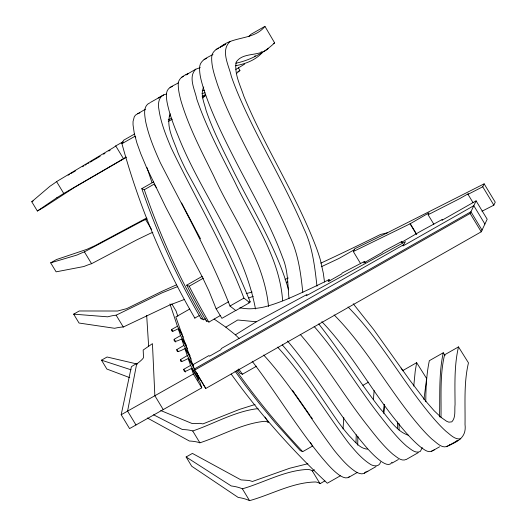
<?xml version="1.0" encoding="UTF-8"?>
<svg xmlns="http://www.w3.org/2000/svg" width="527" height="527" viewBox="0 0 527 527"><rect width="100%" height="100%" fill="white"/><g stroke="black" fill="none" stroke-linecap="round" stroke-linejoin="round"><path stroke-width="0.79" d="M397.542 428.168L397.582 421.936M425.796 401.732C425.849 387.997 426.481 374.163 429.34 360.692L443.266 352.767L445.005 355.534M357.714 445.131L357.873 436.264M169.964 303.967L177.415 326.239L171.71 329.467L171.585 330.6A33.544 4.479 -31.2 0 0 171.756 330.89L172.303 331.088A17.707 2.365 -31.2 0 0 173.126 331.015L173.515 330.923A7.299 0.975 -31.2 0 0 174.536 330.554L178.264 328.762L180.544 335.587L174.141 339.296L174.187 340.725A44.018 5.876 -31.2 0 0 174.391 341.041L174.839 341.252A21.442 2.859 -31.2 0 0 175.801 341.219L176.591 341.048A15.217 2.029 -31.2 0 0 178.89 340.244L181.683 338.986L187.546 348.69M383.9 413.049L384.288 404.387M440.994 417.312C441.382 396.488 439.729 375.283 444.571 354.823L458.497 346.904L468.463 362.853C463.694 383.024 465.328 403.926 465.025 424.452C466.553 436.679 459.063 441 448.991 445.407L457.871 440.348L456.586 441.086M355.988 442.673L356.245 434.762M439.511 416.949C440.15 395.553 438.655 373.854 443.266 352.767M343.064 428.925L343.769 417.45M413.748 386.107L415.243 371.001L416.659 362.681L402.727 370.606M373.379 399.4L374.15 390.573M383.551 413.089L384.367 404.552M423.925 399.506L426.639 378.544L416.659 362.681M163.238 409.591L154.859 395.731L152.441 343.644L143.179 350.047L143.515 357.49A22.694 3.03 -31.2 0 1 136.645 364.025L127.593 411.119L135.973 424.973M181.683 338.986L183.837 345.429L176.776 349.618L177.151 351.16L178.712 351.357A10.171 1.357 -31.2 0 0 179.687 351.054A11.489 1.535 -31.2 0 0 181.723 350.198L184.905 348.617L187.243 355.606L180.609 359.546L180.471 361.114L181.887 361.377A8.162 1.087 -31.2 0 0 182.849 361.074L183.132 360.962A11.429 1.528 -31.2 0 0 184.47 360.382L188.211 358.512L190.53 365.428L183.739 369.295L184.213 371.12L185.972 371.067A7.279 0.975 -31.2 0 0 186.907 370.718A6.535 0.87 -31.2 0 0 187.764 370.336L191.512 368.366L199.891 382.227L201.775 387.846L129.57 428.589L121.184 414.729L131.394 366.752A4.427 0.593 -31.2 0 1 134.339 364.862L134.958 364.513A2.635 0.349 -31.2 0 1 136.645 364.025M458.497 346.904C454.103 365.758 454.966 385.309 455.058 404.519C454.36 410.138 456.066 417.285 451.843 421.837L448.859 422.167L446.718 421.323L441.139 417.43L434.057 410.658L425.895 401.317L409.802 380.211L373.544 329.388L353.215 303.743M422.239 447.68L420.329 451.415C415.454 454.043 410.533 448.905 406.804 446.316C396.923 437.713 388.919 427.252 380.869 416.995C357.635 387.549 338.841 354.711 314.132 326.437M380.593 461.935C379.407 467.377 372.813 466.375 369.447 463.681C361.153 458.161 354.717 450.374 348.419 442.772C324.566 411.067 304.501 376.548 277.624 347.122M194.924 318.242C162.962 263.652 138.614 204.693 121.941 143.693L123.555 140.281L134.497 134.056M149.866 102.864C142.6 105.927 144.734 115.472 145.656 121.572C148.68 135.946 154.418 149.563 160.425 162.896C184.602 210.121 210.662 256.458 229.976 306.029L235.786 310.548L249.719 302.623L250.141 301.727C231.847 257.018 210.293 213.797 186.802 171.618A76.751 15.019 60.4 0 1 177.882 152.507C173.903 140.373 165.557 126.704 170.149 113.746M329.922 280.977L329.098 279.613L328.156 281.609L341.74 273.882L342.135 273.058A363.116 48.464 -31.2 0 0 364.506 261.412L365.33 262.769M364.506 261.412L363.762 262.993L382.569 252.295L382.865 251.669L401.673 241.557L402.496 242.914M401.673 241.557L401.212 242.532L420.164 231.537L442.436 219.37L442.015 220.266L476.085 200.859L487.192 219.225L481.243 231.814L205.761 388.478L194.654 370.112L175.814 316.944L189.74 309.026M360.718 263.79L353.314 251.544L410.059 223.823L428.991 212.862L428.102 214.739L433.859 224.265M472.95 202.52L468.016 194.358L468.305 193.732L459.755 198.6L428.102 214.739M194.654 370.112L470.137 213.455L476.085 200.859M468.016 194.358L482.739 186.789L484.135 183.837L495.242 202.197L493.845 205.155L482.007 211.235M353.314 251.544L354.79 248.711A425.888 56.844 -31.2 0 0 387.345 232.802L484.135 183.837M203.751 86.955C199.911 94.333 204.384 102.989 206.083 110.4C212.453 129.201 221.505 146.941 230.286 164.701C250.312 206.017 275.799 245.325 288.572 289.797M392.009 462.232C389.572 466.863 383.847 463.325 380.902 461.178A99.287 19.427 60.4 0 1 366.779 447.759C337.662 414.215 316.266 374.763 287.485 340.976M248.994 36.409L251.01 34.275L264.943 26.35L274.626 42.885C264.047 52.911 250.173 60.21 235.872 63.22M264.943 26.35C253.79 40.427 233.303 35.816 220.306 47.166L225.464 44.235C219.871 47.502 211.413 50.019 211.663 57.95C211.558 66.982 214.66 75.657 217.361 84.149A111.283 21.772 60.4 0 0 224.904 103.621C244.35 148.924 270.555 190.965 289.843 236.34C298.289 253.942 300.792 273.342 302.814 292.511M166.572 94.096C159.022 94.755 157.606 103.2 158.89 109.267C160.827 122.765 165.998 135.525 171.242 148.021C195.352 198.099 224.074 245.957 243.909 298.104L249.719 302.623M263.698 355.04C290.568 384.466 310.634 418.991 334.487 450.697C340.785 458.299 347.221 466.079 355.514 471.606C358.432 473.463 363.261 475.433 365.745 471.882M261.142 51.58L261.945 52.963C255.015 60.388 245.095 64.024 235.299 65.776M202.79 97.943L205.431 95.558L203.343 96.744M236.3 73.615L239.937 70.486L238.329 67.719M126.164 157.402L74.538 187.375L43.636 207.44L37.358 211.011L31.758 201.749L49.973 186.242A229.956 5.949 -29.3 0 0 56.587 181.617L113.417 147.606A57.496 1.489 -29.3 0 0 115.742 145.907L122.719 141.941M200.24 67.64L195.794 69.189L185.985 74.9L188.396 73.516C183.37 75.552 177.48 78.938 178.251 85.262C178.37 90.677 179.681 95.973 181.077 101.184C188.844 127.238 201.571 151.433 213.573 175.708C232.98 218.362 263.856 258.54 268.533 306.523M195.794 69.189C187.764 77.021 195.01 89.893 196.762 99.036C206.584 127.89 221.07 154.859 234.805 181.973C252.993 220.174 279.666 257.288 282.637 300.818M178.6 82.66C174.345 85.611 167.54 86.883 166.604 92.824C165.84 99.03 167.665 105.169 169.18 111.118A99.287 19.427 60.4 0 0 178.034 135.683C201.123 194.47 243.784 246.017 255.476 308.941M212.961 54.518C207.434 57.515 199.371 60.453 199.608 68.088C199.423 75.005 201.531 81.718 203.448 88.286C211.63 113.536 223.54 137.369 235.576 160.952C251.919 192.783 270.206 223.85 282.604 257.538C288.183 270.562 287.65 284.791 288.994 298.585M230.009 41.547C220.227 50.559 228.975 65.658 231.294 76.231A111.283 21.772 60.4 0 0 238.83 95.697C258.283 140.999 284.488 183.047 303.776 228.422C312.511 246.504 314.751 266.51 316.977 286.194M252.176 361.252C276.425 392.938 296.899 427.404 322.366 458.18C327.583 464.247 332.807 470.479 339.368 475.163C342.142 476.909 346.371 479.418 349.329 476.764M254.251 56.541L255.378 55.684M321.845 321.661C350.402 351.489 370.066 388.353 395.863 420.414C403.353 429.755 411.04 439.077 420.263 446.771C423.636 449.129 428.767 453.971 432.845 450.374M334.111 314.922C367.688 348.709 389.71 391.93 420.928 427.74A111.283 21.772 60.4 0 0 432.186 439.353C436.461 442.423 442.568 449.735 448.187 445.671M244.633 64.096L235.865 69.426M37.358 211.011L56.903 197.704M121.737 143.054L123.193 142.073M145.406 109.234L135.65 114.985L134.326 116.638L133.048 121.46L133.035 124.833L134.24 133.147L136.915 143.015L140.781 153.765L146.506 167.402L165.814 207.309L201.979 276.326L208.969 291.036L216.149 308.815L221.913 318.348L235.846 310.423M206.235 320.851L209.377 321.813L214.146 319.059L225.793 327.162L235.404 334.836L256.32 321.78L307.083 294.435L306.246 295.772L405.447 241.623L402.944 245.99L473.799 205.695L484.906 224.054M172.217 119.365L168.238 121.394M108.885 151.025L110.143 150.261M121.019 160.162L63.747 193.449A229.179 2.523 -29.5 0 1 56.844 197.737M103.588 154.207L104.952 153.39M225.793 327.162L237.736 319.994L256.32 321.78M94.076 159.872L100.183 156.242M87.713 163.633L88.977 162.889M90.236 162.138L93.398 160.274M68.108 175.201L69.478 174.391M70.855 173.581L75.664 170.748M82.449 166.743L83.767 165.965M85.078 165.188L86.395 164.411M364.427 473.226L367.886 471.204M446.791 446.718L450.269 444.669M202.124 96.441L205.418 94.557M150.439 102.429L161.703 96.085M273.236 43.675L274.626 42.885M260.555 53.754L261.945 52.963M237.848 71.672L239.937 70.486M121.941 143.693L134.932 136.302L135.775 137.699M31.758 201.749L33.155 200.958M120.999 160.168A57.285 0.632 -29.5 0 0 123.423 158.627L126.223 157.039M201.162 318.815A704.237 684.204 25.3 0 1 174.845 269.369C162.257 243.138 151.256 216.162 141.796 188.646L153.66 181.901M141.796 188.646L144.293 189.72L154.141 184.121L156.203 187.526M152.843 232.407A56.659 2.675 -30.2 0 0 150.557 233.224L136.618 239.956L91.566 263.704A226.9 10.724 -30.2 0 0 83.852 266.524L56.119 271.833L50.678 262.841L56.475 259.547L86.876 249.337L95.084 245.608L146.453 218.092M50.678 262.841L76.916 255.061A227.374 7.325 -30 0 1 84.406 251.873L142.955 220.668A56.791 1.831 -30 0 1 145.636 219.607L147.033 218.81M184.134 299.567L169.47 305.126L123.298 327.023A225.74 24.927 -30.9 0 0 114.649 328.295L79.03 323.031L73.661 314.151L79.248 310.976L117.62 311.016L126.651 308.651L161.756 291.444L176.637 284.745M206.525 321.358A703.716 683.697 25.3 0 1 186.736 285.147L202.19 276.352M186.736 285.147L189.2 286.24L203.389 278.17M129.754 377.648L106.869 369.052L101.5 360.178L107.086 357.003L137.395 364.091M194.819 318.064L199.753 315.337M216.149 308.815L228.685 301.681M205.517 318.756L203.547 319.691L201.05 318.618M229.976 306.029L243.909 298.104M214.146 319.059L220.497 315.449M248.751 302.524L250.141 301.727M354.243 249.765L339.157 258.342A527.593 70.414 -31.2 0 1 321.358 266.708M192.77 364.783L208.975 355.554L209.515 356.206L220.721 349.796L221.465 348.439L403.689 244.699M194.279 369.038L470.934 211.762L482.04 230.128M197.553 380.059L198.91 379.288L196.597 372.372M237.637 369.849A703.716 683.697 25.3 0 0 239.963 373.149L242.42 374.242L256.616 366.173M324.909 480.907L320.027 483.681A57.496 16.633 -33.1 0 0 315.647 481.981C292.498 482.304 271.484 494.589 249.541 500.65A229.956 66.514 -33.1 0 0 238.171 497.429L191.723 466.243L186.123 456.981L192.401 453.411L240.984 479.886L249.205 480.479L252.413 481.48L289.824 468.213L307.893 463.72M362.905 385.329L368.478 382.161M235.029 371.133L245.141 385.151L259.804 404.13L275.193 422.74L300.212 450.572L302.709 451.652L312.557 446.046L310.495 442.64M186.123 456.981L231.241 485.966A229.179 63.036 -32.9 0 1 242.387 488.819C264.198 482.521 285.021 470.275 308.058 469.425A57.285 15.757 -32.9 0 1 312.333 470.967L314.428 469.774M340.29 475.841L327.293 483.233C291.892 449.972 259.482 413.478 231.155 374.005M357.365 472.429L348.393 477.521M366.766 471.856L376.054 466.573M392.068 463.095L398.399 459.498M406.811 459.162L418.214 452.68M433.28 450.387L439.61 446.791M431.448 451.422L434.544 449.669M121.184 414.729L193.389 373.992L191.512 368.366M268.184 48.622C259.251 56.876 242.868 51.751 236.168 62.16C234.14 73.866 240.279 85.209 243.79 96.066C265.219 148.028 296.536 195.379 316.457 248.026A88.628 17.338 60.4 0 1 320.469 260.312L323.315 273.21L324.527 282.024M158.179 98.029L163.798 94.939M406.396 459.333C401.521 461.962 396.6 456.83 392.872 454.241C382.997 445.638 374.987 435.177 366.937 424.914C343.703 395.467 324.909 362.635 300.206 334.355M204.054 59.558L206.749 58.247M73.661 314.151L107.712 316.826A225.899 21.535 -30.7 0 1 116.144 315.186L162.046 292.854L176.538 287.011A56.389 5.375 -30.7 0 1 177.77 286.714M216.077 49.466L218.745 48.207M171.802 118.213L168.251 119.721M170.063 87.475L172.481 86.402M285.061 279.422L288.256 278.019M169.246 116.223L170.695 115.584M181.861 77.107L183.62 76.343M153.555 414.789L182.461 429.564A226.9 49.61 -32.2 0 1 192.73 430.974C214.034 423.754 234.199 411.706 256.728 408.768A56.659 12.391 -32.2 0 1 258.204 408.866M147.376 417.997L189.391 441.027A227.374 53.043 -32.4 0 1 199.891 442.812C221.327 435.829 241.643 423.721 264.317 421.323A56.791 13.247 -32.4 0 1 268.296 422.404L265.055 417.055M253.256 296.306L248.751 297.972M137.567 113.707L139.859 112.857M204.97 92.765L202.039 93.589M246.241 293.572L252.137 292.057M255.068 404.492L239.607 409.36L202.915 423.899L199.977 423.339L192.256 423.576L160.728 410.52M202.223 90.782L204.562 90.222M387.345 232.802L380.573 234.443A675.054 90.097 -31.2 0 1 320.838 263.144M460.717 438.793C454.92 439.966 450.315 434.584 446.119 431.429A111.283 21.772 60.4 0 1 434.861 419.821C403.642 384.005 381.62 340.785 348.037 306.997M367.418 449.142C359.539 448.589 354.513 440.974 349.296 435.921A76.751 15.019 60.4 0 1 338.064 421.712C319.942 395.737 303.15 368.748 282.248 344.836M408.649 435.361C396.027 431.31 388.854 418.201 380.369 408.853C358.874 381.258 340.297 351.522 318.769 323.953M101.5 360.178L131.019 369.802M235.404 334.836L239.074 338.42M302.709 451.652C278.842 426.284 256.629 399.347 236.564 370.87M310.047 415.474L295.212 394.196M310.95 416.752L312.307 418.669M292.472 390.224L294.764 393.55M401.106 368.077L402.845 370.817M482.739 186.789L493.845 205.155M470.137 213.455L481.243 231.814M410.184 223.553L416.765 234.436M410.059 223.823L416.225 234.021M115.742 145.913L123.43 158.627M312.333 470.967L320.027 483.681M145.636 219.607L151.71 229.647M171.848 303.987L176.038 310.917L177.836 316.292M177.415 326.239L182.026 333.861M178.264 328.762L183.291 337.076M180.544 335.587L186.413 345.29M183.837 345.429L190.122 355.824M184.905 348.617L191.189 359.012M171.71 329.467L172.968 331.542M187.243 355.606L193.593 366.14M188.211 358.512L194.918 369.598M195.51 371.08L205.761 388.478M190.53 365.428L198.91 379.288M174.141 339.296L175.814 342.063M193.389 373.992L201.775 387.846M176.776 349.618L178.027 351.693M180.609 359.546L181.868 361.621M183.739 369.295L185.412 372.069M56.587 181.617L63.747 193.449M242.387 488.819L249.541 500.65M84.406 251.873L91.566 263.704M192.73 430.981L199.891 442.812M116.144 315.192L123.298 327.023M195.998 230.332L200.55 238.883M195.616 229.62L181.604 202.967M144.293 189.72C153.752 217.236 164.76 244.212 177.342 270.443A704.237 684.204 25.3 0 0 203.659 319.889M151.954 182.5L146.967 167.553M146.677 315.396L148.64 346.272M399.058 423.622L399.071 429.986M242.42 374.242A703.716 683.697 25.3 0 1 238.711 368.959M208.988 322.452A703.716 683.697 25.3 0 1 189.2 286.24M287.67 281.899A527.593 70.414 -31.2 0 1 286.214 282.531M239.871 307.755A657.874 87.805 -31.2 0 0 246.86 308.684A327.57 43.721 -31.2 0 0 259.363 307.88A149.339 19.934 -31.2 0 0 286.728 299.303A242.499 32.364 -31.2 0 0 329.098 279.613"/></g></svg>
